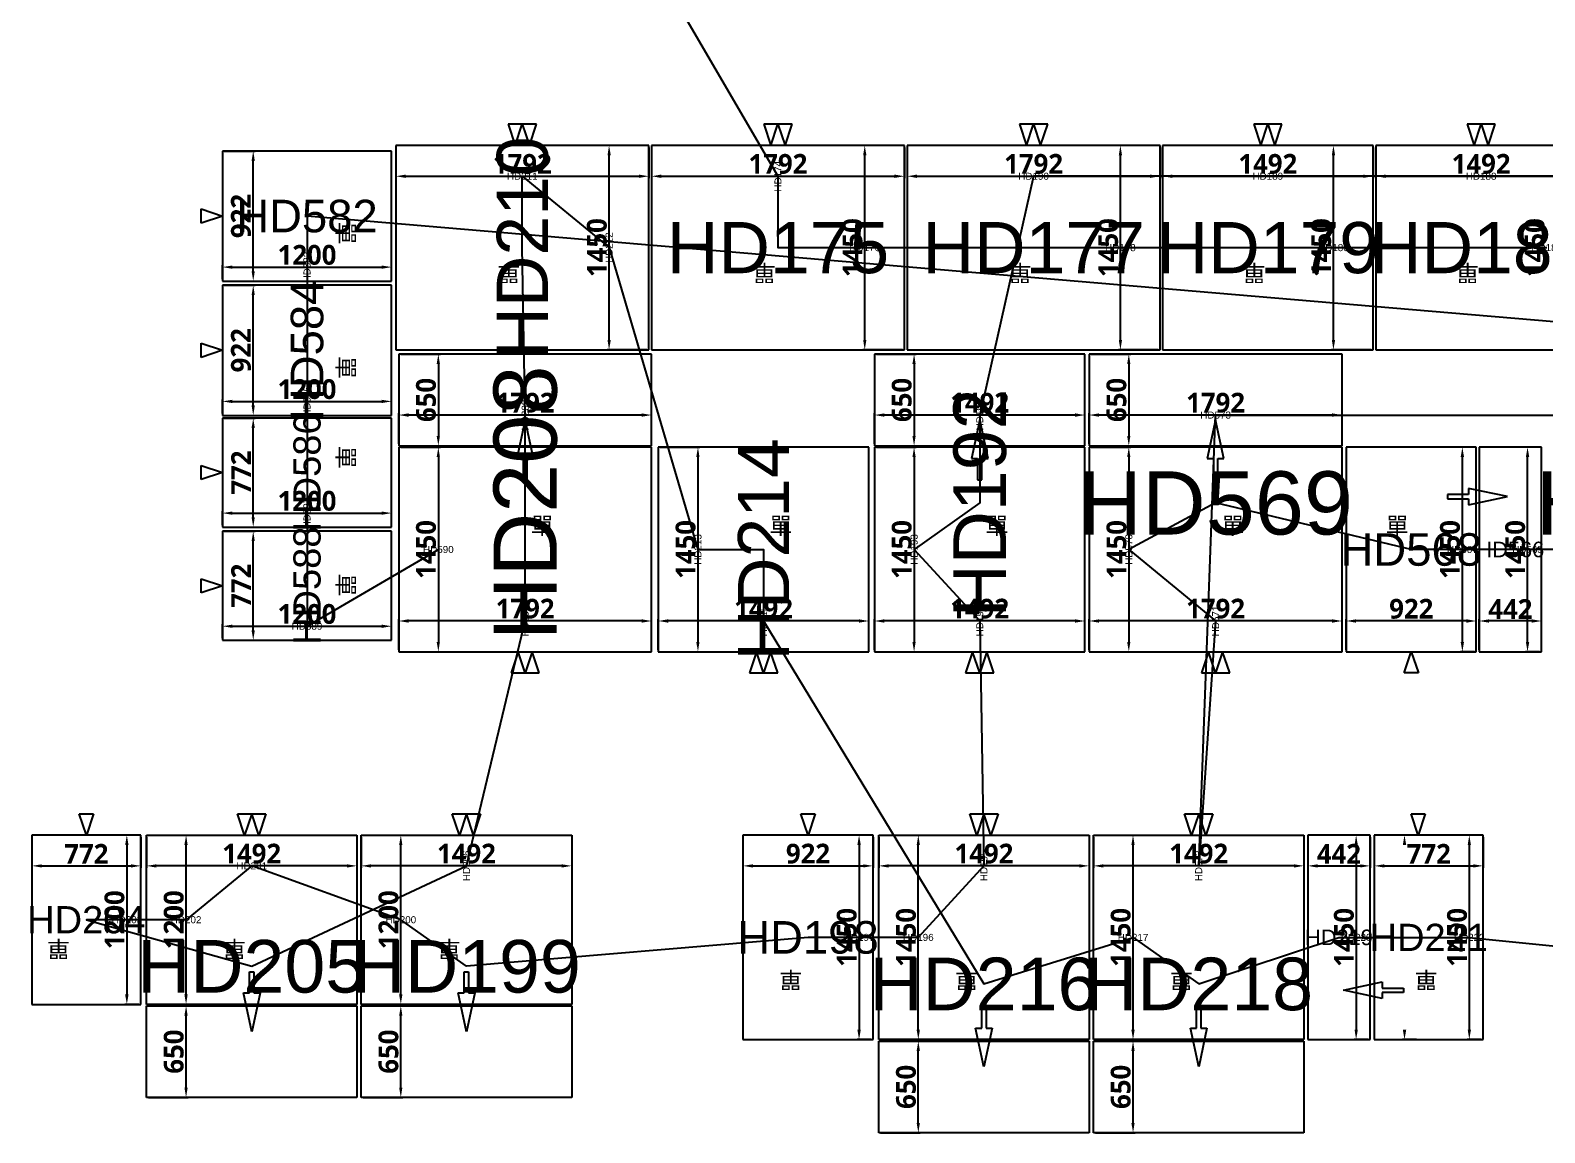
# Model space of a CAD drawing. Header units: millimetres. Extents: x -5972 to 42157, y -1056 to 27932.
# Drawn here: x -5972 to 4762, y -606 to 7210 of the extents above; entities that cross this region are included whole.
import ezdxf
from ezdxf.enums import TextEntityAlignment as Align

# ---------------------------------------------------------------- set-up
doc = ezdxf.new("R2010")
doc.units = ezdxf.units.MM
for name, color, linetype in [('PREDICTION_ROUTE', 5, 'Continuous'), ('ROUTE_TEXT', 3, 'Continuous'), ('動線', 6, 'Continuous'), ('單層倉', 5, 'Continuous'), ('文字', 7, 'Continuous'), ('標註', 252, 'Continuous')]:
    doc.layers.add(name, color=color, linetype=linetype)
doc.styles.get("Standard").update_dxf_attribs({"font": 'arial.ttf'})
doc.styles.add('新細明體', font='')
doc.styles.add('黑體', font='')
doc.styles.get('新細明體').set_extended_font_data('PMingLiU')
doc.styles.get('黑體').set_extended_font_data('Microsoft JhengHei', bold=True)

msp = doc.modelspace()

# ---------------------------------------------------------------- linework, layer by layer
at = {"layer": 'PREDICTION_ROUTE'}
for points in [[(-1627, 7812), (-673, 6175), (-673, 5669), (-58, 5669), (1139, 5669), (1754, 5669), (2799, 5669), (3264, 5669), (4311, 5669), (4776, 5669)], [(5823, 6175), (4311, 6175), (2799, 6175), (1139, 6175), (757, 4482), (757, 3859), (292, 3529), (757, 3022), (787, 1286), (322, 779), (-98, 779), (-460, 779), (-2881, 574), (-3346, 904), (-4403, 1286), (-4868, 904), (-5288, 904), (-5575, 904), (-4403, 574), (-2881, 1286), (-2465, 3022), (-2465, 3859), (-2465, 4482), (-2485, 5669), (-2485, 6175), (-1870, 5669), (-1240, 3529), (-775, 3529), (-775, 3022), (787, 449), (1844, 779), (2309, 449), (3303, 779), (3425, 779), (3940, 779), (4227, 779), (5717, 629)], [(7199, 4941), (-4011, 5893), (-4011, 5531), (-4011, 4941), (-4011, 4579), (-4011, 4074), (-4011, 3787), (-4011, 3272), (-4011, 2985), (-3080, 3529)], [(5058, 3529), (4640, 3529), (4518, 3529), (4178, 3529), (3816, 3529), (2429, 3859), (1814, 3529), (2429, 3022), (2309, 1286), (2429, 4482), (5673, 4482)]]:
    msp.add_lwpolyline(points, dxfattribs=at)
at = {"layer": '動線', "lineweight": -3}
for p, q in [((-2485, 6544), (-2585, 6544)), ((-2585, 6544), (-2535, 6394)), ((-2535, 6394), (-2485, 6544)), ((-2385, 6544), (-2485, 6544)), ((-2485, 6544), (-2435, 6394)), ((-2435, 6394), (-2385, 6544)), ((-673, 6544), (-773, 6544)), ((-773, 6544), (-723, 6394)), ((-723, 6394), (-673, 6544)), ((-573, 6544), (-673, 6544)), ((-673, 6544), (-623, 6394)), ((-623, 6394), (-573, 6544)), ((1139, 6544), (1039, 6544)), ((1039, 6544), (1089, 6394)), ((1089, 6394), (1139, 6544)), ((1239, 6544), (1139, 6544)), ((1139, 6544), (1189, 6394)), ((1189, 6394), (1239, 6544)), ((2799, 6544), (2699, 6544)), ((2699, 6544), (2749, 6394)), ((2749, 6394), (2799, 6544)), ((2899, 6544), (2799, 6544)), ((2799, 6544), (2849, 6394)), ((2849, 6394), (2899, 6544)), ((4311, 6544), (4211, 6544)), ((4211, 6544), (4261, 6394)), ((4261, 6394), (4311, 6544)), ((4411, 6544), (4311, 6544)), ((4311, 6544), (4361, 6394)), ((4361, 6394), (4411, 6544)), ((-4761, 5843), (-4761, 5943)), ((-4761, 5943), (-4611, 5893)), ((-4761, 5843), (-4761, 5943)), ((-4761, 5943), (-4611, 5893)), ((-4611, 5893), (-4761, 5843)), ((-4611, 5893), (-4761, 5843)), ((-4761, 4891), (-4761, 4991)), ((-4761, 4991), (-4611, 4941)), ((-4761, 4891), (-4761, 4991)), ((-4761, 4991), (-4611, 4941)), ((-4611, 4941), (-4761, 4891)), ((-4611, 4941), (-4761, 4891)), ((-2465, 4448), (-2524, 4173)), ((-2406, 4173), (-2465, 4448)), ((757, 4448), (698, 4173)), ((816, 4173), (757, 4448)), ((2429, 4448), (2370, 4173)), ((2488, 4173), (2429, 4448)), ((-4761, 4024), (-4761, 4124)), ((-4761, 4124), (-4611, 4074)), ((-4761, 4024), (-4761, 4124)), ((-4761, 4124), (-4611, 4074)), ((-2524, 4173), (-2480, 4173)), ((-2480, 4173), (-2480, 4023)), ((-2450, 4023), (-2450, 4173)), ((-2450, 4173), (-2406, 4173)), ((698, 4173), (742, 4173)), ((742, 4173), (742, 4023)), ((772, 4023), (772, 4173)), ((772, 4173), (816, 4173)), ((2370, 4173), (2414, 4173)), ((2414, 4173), (2414, 4023)), ((2444, 4023), (2444, 4173)), ((2444, 4173), (2488, 4173)), ((-4611, 4074), (-4761, 4024)), ((-4611, 4074), (-4761, 4024)), ((-2480, 4023), (-2450, 4023)), ((742, 4023), (772, 4023)), ((2414, 4023), (2444, 4023)), ((4222, 3919), (4072, 3919)), ((4072, 3919), (4072, 3889)), ((4072, 3889), (4222, 3889)), ((4497, 3904), (4222, 3962)), ((4222, 3962), (4222, 3919)), ((4222, 3845), (4497, 3904)), ((4222, 3889), (4222, 3845)), ((-4761, 3222), (-4761, 3322)), ((-4761, 3322), (-4611, 3272)), ((-4761, 3222), (-4761, 3322)), ((-4761, 3322), (-4611, 3272)), ((-4611, 3272), (-4761, 3222)), ((-4611, 3272), (-4761, 3222)), ((-2515, 2804), (-2565, 2654)), ((-2465, 2654), (-2515, 2804)), ((-2415, 2804), (-2465, 2654)), ((-2365, 2654), (-2415, 2804)), ((-825, 2804), (-875, 2654)), ((-775, 2654), (-825, 2804)), ((-725, 2804), (-775, 2654)), ((-675, 2654), (-725, 2804)), ((707, 2804), (657, 2654)), ((757, 2654), (707, 2804)), ((807, 2804), (757, 2654)), ((857, 2654), (807, 2804)), ((2379, 2804), (2329, 2654)), ((2429, 2654), (2379, 2804)), ((2479, 2804), (2429, 2654)), ((2529, 2654), (2479, 2804)), ((3766, 2654), (3816, 2804)), ((3766, 2654), (3816, 2804)), ((3816, 2804), (3866, 2654)), ((3816, 2804), (3866, 2654)), ((-2565, 2654), (-2465, 2654)), ((-2465, 2654), (-2365, 2654)), ((-875, 2654), (-775, 2654)), ((-775, 2654), (-675, 2654)), ((657, 2654), (757, 2654)), ((757, 2654), (857, 2654)), ((2329, 2654), (2429, 2654)), ((2429, 2654), (2529, 2654)), ((3866, 2654), (3766, 2654)), ((3866, 2654), (3766, 2654)), ((-5575, 1504), (-5625, 1654)), ((-5625, 1654), (-5525, 1654)), ((-5575, 1504), (-5625, 1654)), ((-5625, 1654), (-5525, 1654)), ((-5525, 1654), (-5575, 1504)), ((-5525, 1654), (-5575, 1504)), ((-4453, 1504), (-4503, 1654)), ((-4503, 1654), (-4403, 1654)), ((-4403, 1654), (-4453, 1504)), ((-4353, 1504), (-4403, 1654)), ((-4403, 1654), (-4303, 1654)), ((-4303, 1654), (-4353, 1504)), ((-2931, 1504), (-2981, 1654)), ((-2981, 1654), (-2881, 1654)), ((-2881, 1654), (-2931, 1504)), ((-2831, 1504), (-2881, 1654)), ((-2881, 1654), (-2781, 1654)), ((-2781, 1654), (-2831, 1504)), ((-460, 1504), (-510, 1654)), ((-510, 1654), (-410, 1654)), ((-460, 1504), (-510, 1654)), ((-510, 1654), (-410, 1654)), ((-410, 1654), (-460, 1504)), ((-410, 1654), (-460, 1504)), ((737, 1504), (687, 1654)), ((687, 1654), (787, 1654)), ((787, 1654), (737, 1504)), ((837, 1504), (787, 1654)), ((787, 1654), (887, 1654)), ((887, 1654), (837, 1504)), ((2259, 1504), (2209, 1654)), ((2209, 1654), (2309, 1654)), ((2309, 1654), (2259, 1504)), ((2359, 1504), (2309, 1654)), ((2309, 1654), (2409, 1654)), ((2409, 1654), (2359, 1504)), ((3865, 1504), (3815, 1654)), ((3815, 1654), (3915, 1654)), ((3865, 1504), (3815, 1654)), ((3815, 1654), (3915, 1654)), ((3915, 1654), (3865, 1504)), ((3915, 1654), (3865, 1504)), ((-4418, 385), (-4418, 535)), ((-4418, 535), (-4388, 535)), ((-4388, 535), (-4388, 385)), ((-2896, 385), (-2896, 535)), ((-2896, 535), (-2866, 535)), ((-2866, 535), (-2866, 385)), ((3335, 404), (3610, 463)), ((3610, 463), (3610, 419)), ((-4403, 110), (-4462, 385)), ((-4462, 385), (-4418, 385)), ((-4344, 385), (-4403, 110)), ((-4388, 385), (-4344, 385)), ((-2881, 110), (-2940, 385)), ((-2940, 385), (-2896, 385)), ((-2822, 385), (-2881, 110)), ((-2866, 385), (-2822, 385)), ((3610, 345), (3335, 404)), ((3610, 419), (3760, 419)), ((3760, 389), (3610, 389)), ((3610, 389), (3610, 345)), ((3760, 419), (3760, 389)), ((772, 135), (772, 285)), ((772, 285), (802, 285)), ((802, 285), (802, 135)), ((2294, 135), (2294, 285)), ((2294, 285), (2324, 285)), ((2324, 285), (2324, 135)), ((787, -140), (728, 135)), ((728, 135), (772, 135)), ((846, 135), (787, -140)), ((802, 135), (846, 135)), ((2309, -140), (2250, 135)), ((2250, 135), (2294, 135)), ((2368, 135), (2309, -140)), ((2324, 135), (2368, 135))]:
    msp.add_line(p, q, dxfattribs=at)
at = {"layer": '單層倉'}
for p, q in [((-4611, 6354), (-4611, 5432)), ((-3411, 6354), (-4611, 6354)), ((-3411, 5432), (-3411, 6354)), ((-1589, 6394), (-3381, 6394)), ((-3381, 6394), (-3381, 4944)), ((-1589, 4944), (-1589, 6394)), ((223, 6394), (-1569, 6394)), ((-1569, 6394), (-1569, 4944)), ((223, 4944), (223, 6394)), ((2035, 6394), (243, 6394)), ((243, 6394), (243, 4944)), ((2035, 4944), (2035, 6394)), ((3545, 6394), (2053, 6394)), ((2053, 6394), (2053, 4944)), ((3545, 4944), (3545, 6394)), ((5057, 6394), (3565, 6394)), ((3565, 6394), (3565, 4944)), ((-4611, 5432), (-3411, 5432)), ((-4611, 5402), (-4611, 4480)), ((-3411, 5402), (-4611, 5402)), ((-3411, 4480), (-3411, 5402)), ((-3381, 4944), (-1589, 4944)), ((-1569, 4944), (223, 4944)), ((243, 4944), (2035, 4944)), ((2053, 4944), (3545, 4944)), ((3565, 4944), (5057, 4944)), ((-1569, 4914), (-3361, 4914)), ((-3361, 4914), (-3361, 4264)), ((-1569, 4264), (-1569, 4914)), ((1503, 4914), (11, 4914)), ((11, 4914), (11, 4264)), ((1503, 4264), (1503, 4914)), ((3325, 4914), (1533, 4914)), ((1533, 4914), (1533, 4264)), ((3325, 4264), (3325, 4914)), ((-4611, 4480), (-3411, 4480)), ((-4611, 4460), (-4611, 3688)), ((-3411, 4460), (-4611, 4460)), ((-3411, 3688), (-3411, 4460)), ((-3361, 4264), (-1569, 4264)), ((-1569, 4254), (-3361, 4254)), ((-3361, 4254), (-3361, 2804)), ((-1569, 2804), (-1569, 4254)), ((-29, 4254), (-1521, 4254)), ((-1521, 4254), (-1521, 2804)), ((-29, 2804), (-29, 4254)), ((11, 4264), (1503, 4264)), ((1503, 4254), (11, 4254)), ((11, 4254), (11, 2804)), ((1503, 2804), (1503, 4254)), ((1533, 4264), (3325, 4264)), ((3325, 4254), (1533, 4254)), ((1533, 4254), (1533, 2804)), ((3325, 2804), (3325, 4254)), ((4277, 4254), (3355, 4254)), ((3355, 4254), (3355, 2804)), ((4277, 2804), (4277, 4254)), ((4739, 4254), (4297, 4254)), ((4297, 4254), (4297, 2804)), ((4739, 2804), (4739, 4254)), ((-4611, 3688), (-3411, 3688)), ((-4611, 3658), (-4611, 2886)), ((-3411, 3658), (-4611, 3658)), ((-3411, 2886), (-3411, 3658)), ((-4611, 2886), (-3411, 2886)), ((-3361, 2804), (-1569, 2804)), ((-1521, 2804), (-29, 2804)), ((11, 2804), (1503, 2804)), ((1533, 2804), (3325, 2804)), ((3355, 2804), (4277, 2804)), ((4297, 2804), (4739, 2804)), ((-5189, 1504), (-5961, 1504)), ((-5961, 1504), (-5961, 304)), ((-5189, 304), (-5189, 1504)), ((-5149, 1504), (-3657, 1504)), ((-5149, 304), (-5149, 1504)), ((-3657, 1504), (-3657, 304)), ((-3627, 1504), (-2135, 1504)), ((-3627, 304), (-3627, 1504)), ((-2135, 1504), (-2135, 304)), ((1, 1504), (-921, 1504)), ((-921, 1504), (-921, 54)), ((1, 54), (1, 1504)), ((41, 1504), (1533, 1504)), ((41, 54), (41, 1504)), ((1533, 1504), (1533, 54)), ((1563, 1504), (3055, 1504)), ((1563, 54), (1563, 1504)), ((3055, 1504), (3055, 54)), ((3524, 1504), (3082, 1504)), ((3082, 1504), (3082, 54)), ((3524, 54), (3524, 1504)), ((4326, 1504), (3554, 1504)), ((3554, 1504), (3554, 54)), ((4326, 54), (4326, 1504)), ((-5961, 304), (-5189, 304)), ((-3657, 304), (-5149, 304)), ((-5149, 294), (-3657, 294)), ((-5149, -356), (-5149, 294)), ((-3657, 294), (-3657, -356)), ((-2135, 304), (-3627, 304)), ((-3627, 294), (-2135, 294)), ((-3627, -356), (-3627, 294)), ((-2135, 294), (-2135, -356)), ((-921, 54), (1, 54)), ((1533, 54), (41, 54)), ((41, 44), (1533, 44)), ((41, -606), (41, 44)), ((1533, 44), (1533, -606)), ((3055, 54), (1563, 54)), ((1563, 44), (3055, 44)), ((1563, -606), (1563, 44)), ((3055, 44), (3055, -606)), ((3082, 54), (3524, 54)), ((3554, 54), (4326, 54)), ((-3657, -356), (-5149, -356)), ((-2135, -356), (-3627, -356)), ((1533, -606), (41, -606)), ((3055, -606), (1563, -606))]:
    msp.add_line(p, q, dxfattribs=at)
at = {"layer": '標註', "color": 251}
for p, q in [((-4597, 6354), (-4378, 6354)), ((-4597, 6354), (-4378, 6354)), ((-3381, 6380), (-3381, 6161)), ((-1603, 6394), (-1884, 6394)), ((-1589, 6380), (-1589, 6161)), ((-1569, 6380), (-1569, 6161)), ((209, 6394), (-72, 6394)), ((223, 6380), (223, 6161)), ((243, 6380), (243, 6161)), ((2021, 6394), (1740, 6394)), ((2035, 6380), (2035, 6161)), ((2053, 6380), (2053, 6161)), ((3531, 6394), (3250, 6394)), ((3545, 6380), (3545, 6161)), ((3565, 6380), (3565, 6161)), ((-4392, 5502), (-4392, 6284)), ((-4392, 5502), (-4392, 6284)), ((-1870, 5014), (-1870, 6324)), ((-58, 5014), (-58, 6324)), ((1754, 5014), (1754, 6324)), ((3264, 5014), (3264, 6324)), ((-3311, 6175), (-1659, 6175)), ((-1499, 6175), (153, 6175)), ((313, 6175), (1965, 6175)), ((2123, 6175), (3475, 6175)), ((3635, 6175), (4987, 6175)), ((-4611, 5446), (-4611, 5545)), ((-4541, 5531), (-3481, 5531)), ((-3411, 5446), (-3411, 5545)), ((-4597, 5432), (-4378, 5432)), ((-4597, 5432), (-4378, 5432)), ((-4597, 5402), (-4378, 5402)), ((-4597, 5402), (-4378, 5402)), ((-4392, 4550), (-4392, 5332)), ((-4392, 4550), (-4392, 5332)), ((-1603, 4944), (-1884, 4944)), ((209, 4944), (-72, 4944)), ((2021, 4944), (1740, 4944)), ((3531, 4944), (3250, 4944)), ((-3347, 4914), (-3066, 4914)), ((-3080, 4844), (-3080, 4334)), ((25, 4914), (306, 4914)), ((292, 4844), (292, 4334)), ((1547, 4914), (1828, 4914)), ((1814, 4844), (1814, 4334)), ((-4611, 4494), (-4611, 4593)), ((-4541, 4579), (-3481, 4579)), ((-3411, 4494), (-3411, 4593)), ((-4597, 4480), (-4378, 4480)), ((-4597, 4480), (-4378, 4480)), ((-4597, 4460), (-4378, 4460)), ((-4597, 4460), (-4378, 4460)), ((-3361, 4278), (-3361, 4496)), ((-1639, 4482), (-3291, 4482)), ((-1569, 4278), (-1569, 4496)), ((11, 4278), (11, 4496)), ((1433, 4482), (81, 4482)), ((1503, 4278), (1503, 4496)), ((1533, 4278), (1533, 4496)), ((3255, 4482), (1603, 4482)), ((3325, 4278), (3325, 4496)), ((-4392, 3758), (-4392, 4390)), ((-4392, 3758), (-4392, 4390)), ((-3347, 4264), (-3066, 4264)), ((-3347, 4254), (-3066, 4254)), ((-1507, 4254), (-1226, 4254)), ((25, 4264), (306, 4264)), ((25, 4254), (306, 4254)), ((1547, 4264), (1828, 4264)), ((1547, 4254), (1828, 4254)), ((4263, 4254), (4164, 4254)), ((4725, 4254), (4626, 4254)), ((-3080, 4184), (-3080, 2874)), ((-1240, 4184), (-1240, 2874)), ((292, 4184), (292, 2874)), ((1814, 4184), (1814, 2874)), ((4178, 2874), (4178, 4184)), ((4640, 2874), (4640, 4184)), ((-4611, 3702), (-4611, 3801)), ((-4541, 3787), (-3481, 3787)), ((-3411, 3702), (-3411, 3801)), ((-4597, 3688), (-4378, 3688)), ((-4597, 3688), (-4378, 3688)), ((-4597, 3658), (-4378, 3658)), ((-4597, 3658), (-4378, 3658)), ((-4392, 2956), (-4392, 3588)), ((-4392, 2956), (-4392, 3588)), ((-3361, 2818), (-3361, 3036)), ((-1639, 3022), (-3291, 3022)), ((-1569, 2818), (-1569, 3036)), ((-1521, 2818), (-1521, 3036)), ((-99, 3022), (-1451, 3022)), ((-29, 2818), (-29, 3036)), ((11, 2818), (11, 3036)), ((1433, 3022), (81, 3022)), ((1503, 2818), (1503, 3036)), ((1533, 2818), (1533, 3036)), ((3255, 3022), (1603, 3022)), ((3325, 2818), (3325, 3036)), ((3355, 2818), (3355, 3036)), ((3355, 2818), (3355, 3036)), ((4207, 3022), (3425, 3022)), ((4207, 3022), (3425, 3022)), ((4277, 2818), (4277, 3036)), ((4277, 2818), (4277, 3036)), ((4297, 2818), (4297, 3036)), ((4297, 2818), (4297, 3036)), ((4669, 3022), (4367, 3022)), ((4669, 3022), (4367, 3022)), ((4739, 2818), (4739, 3036)), ((4739, 2818), (4739, 3036)), ((-4611, 2900), (-4611, 2999)), ((-4541, 2985), (-3481, 2985)), ((-3411, 2900), (-3411, 2999)), ((-4597, 2886), (-4378, 2886)), ((-4597, 2886), (-4378, 2886)), ((-3347, 2804), (-3066, 2804)), ((-1507, 2804), (-1226, 2804)), ((25, 2804), (306, 2804)), ((1547, 2804), (1828, 2804)), ((4263, 2804), (4164, 2804)), ((4725, 2804), (4626, 2804)), ((-5203, 1504), (-5302, 1504)), ((-5203, 1504), (-5302, 1504)), ((-5135, 1504), (-4854, 1504)), ((-3613, 1504), (-3332, 1504)), ((-13, 1504), (-112, 1504)), ((-13, 1504), (-112, 1504)), ((55, 1504), (336, 1504)), ((1577, 1504), (1858, 1504)), ((3510, 1504), (3411, 1504)), ((3853, 1504), (3754, 1504)), ((4312, 1504), (4213, 1504)), ((4312, 1504), (4213, 1504)), ((-5961, 1490), (-5961, 1272)), ((-5961, 1490), (-5961, 1272)), ((-5288, 1434), (-5288, 374)), ((-5288, 1434), (-5288, 374)), ((-5189, 1490), (-5189, 1272)), ((-5189, 1490), (-5189, 1272)), ((-5149, 1490), (-5149, 1272)), ((-4868, 374), (-4868, 1434)), ((-3657, 1490), (-3657, 1272)), ((-3627, 1490), (-3627, 1272)), ((-3346, 374), (-3346, 1434)), ((-2135, 1490), (-2135, 1272)), ((-921, 1490), (-921, 1272)), ((-921, 1490), (-921, 1272)), ((-98, 1434), (-98, 124)), ((-98, 1434), (-98, 124)), ((1, 1490), (1, 1272)), ((1, 1490), (1, 1272)), ((41, 1490), (41, 1272)), ((322, 124), (322, 1434)), ((1533, 1490), (1533, 1272)), ((1563, 1490), (1563, 1272)), ((1844, 124), (1844, 1434)), ((3055, 1490), (3055, 1272)), ((3082, 1490), (3082, 1272)), ((3082, 1490), (3082, 1272)), ((3425, 1434), (3425, 124)), ((3524, 1490), (3524, 1272)), ((3524, 1490), (3524, 1272)), ((3554, 1490), (3554, 1272)), ((3554, 1490), (3554, 1272)), ((4227, 1434), (4227, 124)), ((4227, 1434), (4227, 124)), ((4326, 1490), (4326, 1272)), ((4326, 1490), (4326, 1272)), ((-5891, 1286), (-5259, 1286)), ((-5891, 1286), (-5259, 1286)), ((-3727, 1286), (-5079, 1286)), ((-2205, 1286), (-3557, 1286)), ((-851, 1286), (-69, 1286)), ((-851, 1286), (-69, 1286)), ((1463, 1286), (111, 1286)), ((2985, 1286), (1633, 1286)), ((3152, 1286), (3454, 1286)), ((3152, 1286), (3454, 1286)), ((3624, 1286), (4256, 1286)), ((3624, 1286), (4256, 1286)), ((-5203, 304), (-5302, 304)), ((-5203, 304), (-5302, 304)), ((-5135, 304), (-4854, 304)), ((-5135, 294), (-4854, 294)), ((-4868, -286), (-4868, 224)), ((-3613, 304), (-3332, 304)), ((-3613, 294), (-3332, 294)), ((-3346, -286), (-3346, 224)), ((-13, 54), (-112, 54)), ((-13, 54), (-112, 54)), ((55, 54), (336, 54)), ((55, 44), (336, 44)), ((1577, 54), (1858, 54)), ((1577, 44), (1858, 44)), ((3510, 54), (3411, 54)), ((3853, 54), (3754, 54)), ((4312, 54), (4213, 54)), ((4312, 54), (4213, 54)), ((322, -536), (322, -26)), ((1844, -536), (1844, -26)), ((-5135, -356), (-4854, -356)), ((-3613, -356), (-3332, -356)), ((55, -606), (336, -606)), ((1577, -606), (1858, -606))]:
    msp.add_line(p, q, dxfattribs=at)
for points in [[(-4404, 6284), (-4381, 6284), (-4392, 6354)], [(-4404, 6284), (-4381, 6284), (-4392, 6354)], [(-1881, 6324), (-1858, 6324), (-1870, 6394)], [(-69, 6324), (-46, 6324), (-58, 6394)], [(1743, 6324), (1766, 6324), (1754, 6394)], [(3253, 6324), (3276, 6324), (3264, 6394)], [(-3311, 6187), (-3311, 6163), (-3381, 6175)], [(-1659, 6187), (-1659, 6163), (-1589, 6175)], [(-1499, 6187), (-1499, 6163), (-1569, 6175)], [(153, 6187), (153, 6163), (223, 6175)], [(313, 6187), (313, 6163), (243, 6175)], [(1965, 6187), (1965, 6163), (2035, 6175)], [(2123, 6187), (2123, 6163), (2053, 6175)], [(3475, 6187), (3475, 6163), (3545, 6175)], [(3635, 6187), (3635, 6163), (3565, 6175)], [(-4541, 5542), (-4541, 5519), (-4611, 5531)], [(-4404, 5502), (-4381, 5502), (-4392, 5432)], [(-4404, 5502), (-4381, 5502), (-4392, 5432)], [(-3481, 5542), (-3481, 5519), (-3411, 5531)], [(-4404, 5332), (-4381, 5332), (-4392, 5402)], [(-4404, 5332), (-4381, 5332), (-4392, 5402)], [(-1881, 5014), (-1858, 5014), (-1870, 4944)], [(-69, 5014), (-46, 5014), (-58, 4944)], [(1743, 5014), (1766, 5014), (1754, 4944)], [(3253, 5014), (3276, 5014), (3264, 4944)], [(-3092, 4844), (-3069, 4844), (-3080, 4914)], [(280, 4844), (303, 4844), (292, 4914)], [(1802, 4844), (1825, 4844), (1814, 4914)], [(-4541, 4590), (-4541, 4567), (-4611, 4579)], [(-4404, 4550), (-4381, 4550), (-4392, 4480)], [(-4404, 4550), (-4381, 4550), (-4392, 4480)], [(-3481, 4590), (-3481, 4567), (-3411, 4579)], [(-4404, 4390), (-4381, 4390), (-4392, 4460)], [(-4404, 4390), (-4381, 4390), (-4392, 4460)], [(-3291, 4494), (-3291, 4470), (-3361, 4482)], [(-1639, 4494), (-1639, 4470), (-1569, 4482)], [(81, 4494), (81, 4470), (11, 4482)], [(1433, 4494), (1433, 4470), (1503, 4482)], [(1603, 4494), (1603, 4470), (1533, 4482)], [(3255, 4494), (3255, 4470), (3325, 4482)], [(-3092, 4334), (-3069, 4334), (-3080, 4264)], [(280, 4334), (303, 4334), (292, 4264)], [(1802, 4334), (1825, 4334), (1814, 4264)], [(-3092, 4184), (-3069, 4184), (-3080, 4254)], [(-1252, 4184), (-1229, 4184), (-1240, 4254)], [(280, 4184), (303, 4184), (292, 4254)], [(1802, 4184), (1825, 4184), (1814, 4254)], [(4166, 4184), (4190, 4184), (4178, 4254)], [(4628, 4184), (4652, 4184), (4640, 4254)], [(-4541, 3798), (-4541, 3775), (-4611, 3787)], [(-4404, 3758), (-4381, 3758), (-4392, 3688)], [(-4404, 3758), (-4381, 3758), (-4392, 3688)], [(-3481, 3798), (-3481, 3775), (-3411, 3787)], [(-4404, 3588), (-4381, 3588), (-4392, 3658)], [(-4404, 3588), (-4381, 3588), (-4392, 3658)], [(-3291, 3034), (-3291, 3010), (-3361, 3022)], [(-1639, 3034), (-1639, 3010), (-1569, 3022)], [(-1451, 3034), (-1451, 3010), (-1521, 3022)], [(-99, 3034), (-99, 3010), (-29, 3022)], [(81, 3034), (81, 3010), (11, 3022)], [(1433, 3034), (1433, 3010), (1503, 3022)], [(1603, 3034), (1603, 3010), (1533, 3022)], [(3255, 3034), (3255, 3010), (3325, 3022)], [(3425, 3034), (3425, 3010), (3355, 3022)], [(3425, 3034), (3425, 3010), (3355, 3022)], [(4207, 3034), (4207, 3010), (4277, 3022)], [(4207, 3034), (4207, 3010), (4277, 3022)], [(4367, 3034), (4367, 3010), (4297, 3022)], [(4367, 3034), (4367, 3010), (4297, 3022)], [(4669, 3034), (4669, 3010), (4739, 3022)], [(4669, 3034), (4669, 3010), (4739, 3022)], [(-4541, 2996), (-4541, 2973), (-4611, 2985)], [(-4404, 2956), (-4381, 2956), (-4392, 2886)], [(-4404, 2956), (-4381, 2956), (-4392, 2886)], [(-3481, 2996), (-3481, 2973), (-3411, 2985)], [(-3092, 2874), (-3069, 2874), (-3080, 2804)], [(-1252, 2874), (-1229, 2874), (-1240, 2804)], [(280, 2874), (303, 2874), (292, 2804)], [(1802, 2874), (1825, 2874), (1814, 2804)], [(4166, 2874), (4190, 2874), (4178, 2804)], [(4628, 2874), (4652, 2874), (4640, 2804)], [(-5300, 1434), (-5276, 1434), (-5288, 1504)], [(-5300, 1434), (-5276, 1434), (-5288, 1504)], [(-4880, 1434), (-4857, 1434), (-4868, 1504)], [(-3358, 1434), (-3335, 1434), (-3346, 1504)], [(-110, 1434), (-86, 1434), (-98, 1504)], [(-110, 1434), (-86, 1434), (-98, 1504)], [(310, 1434), (333, 1434), (322, 1504)], [(1832, 1434), (1855, 1434), (1844, 1504)], [(3414, 1434), (3437, 1434), (3425, 1504)], [(3756, 1434), (3780, 1434), (3768, 1504)], [(4216, 1434), (4239, 1434), (4227, 1504)], [(4216, 1434), (4239, 1434), (4227, 1504)], [(-5891, 1297), (-5891, 1274), (-5961, 1286)], [(-5891, 1297), (-5891, 1274), (-5961, 1286)], [(-5259, 1297), (-5259, 1274), (-5189, 1286)], [(-5259, 1297), (-5259, 1274), (-5189, 1286)], [(-5079, 1297), (-5079, 1274), (-5149, 1286)], [(-3727, 1297), (-3727, 1274), (-3657, 1286)], [(-3557, 1297), (-3557, 1274), (-3627, 1286)], [(-2205, 1297), (-2205, 1274), (-2135, 1286)], [(-851, 1297), (-851, 1274), (-921, 1286)], [(-851, 1297), (-851, 1274), (-921, 1286)], [(-69, 1297), (-69, 1274), (1, 1286)], [(-69, 1297), (-69, 1274), (1, 1286)], [(111, 1297), (111, 1274), (41, 1286)], [(1463, 1297), (1463, 1274), (1533, 1286)], [(1633, 1297), (1633, 1274), (1563, 1286)], [(2985, 1297), (2985, 1274), (3055, 1286)], [(3152, 1297), (3152, 1274), (3082, 1286)], [(3152, 1297), (3152, 1274), (3082, 1286)], [(3454, 1297), (3454, 1274), (3524, 1286)], [(3454, 1297), (3454, 1274), (3524, 1286)], [(3624, 1297), (3624, 1274), (3554, 1286)], [(3624, 1297), (3624, 1274), (3554, 1286)], [(4256, 1297), (4256, 1274), (4326, 1286)], [(4256, 1297), (4256, 1274), (4326, 1286)], [(-5300, 374), (-5276, 374), (-5288, 304)], [(-5300, 374), (-5276, 374), (-5288, 304)], [(-4880, 374), (-4857, 374), (-4868, 304)], [(-3358, 374), (-3335, 374), (-3346, 304)], [(-4880, 224), (-4857, 224), (-4868, 294)], [(-3358, 224), (-3335, 224), (-3346, 294)], [(-110, 124), (-86, 124), (-98, 54)], [(-110, 124), (-86, 124), (-98, 54)], [(310, 124), (333, 124), (322, 54)], [(1832, 124), (1855, 124), (1844, 54)], [(3414, 124), (3437, 124), (3425, 54)], [(3756, 124), (3780, 124), (3768, 54)], [(4216, 124), (4239, 124), (4227, 54)], [(4216, 124), (4239, 124), (4227, 54)], [(310, -26), (333, -26), (322, 44)], [(1832, -26), (1855, -26), (1844, 44)], [(-4880, -286), (-4857, -286), (-4868, -356)], [(-3358, -286), (-3335, -286), (-3346, -356)], [(310, -536), (333, -536), (322, -606)], [(1832, -536), (1855, -536), (1844, -606)]]:
    msp.add_solid(points, dxfattribs=at)

# ---------------------------------------------------------------- texts
at = {"layer": 'ROUTE_TEXT'}
for s, height, p in [('HD210', 362.5, (-2485, 5669)), ('HD174', 50, (-673, 6175)), ('HD212', 50, (-1870, 5669)), ('HD583', 50, (-4011, 5531)), ('HD584', 230.5, (-4011, 4941)), ('HD208', 448, (-2465, 3859)), ('HD585', 50, (-4011, 4579)), ('HD192', 373, (757, 3859)), ('HD209', 50, (-2465, 4482)), ('HD191', 50, (757, 4482)), ('HD586', 193, (-4011, 4074)), ('HD214', 362.5, (-775, 3529)), ('HD587', 50, (-4011, 3787)), ('HD588', 193, (-4011, 3272)), ('HD213', 50, (-1240, 3529)), ('HD193', 50, (292, 3529)), ('HD570', 50, (1814, 3529)), ('HD207', 50, (-2465, 3022)), ('HD215', 50, (-775, 3022)), ('HD194', 50, (757, 3022)), ('HD571', 50, (2429, 3022)), ('HD206', 50, (-2881, 1286)), ('HD195', 50, (787, 1286)), ('HD572', 50, (2309, 1286))]:
    msp.add_text(s, height=height, rotation=90, dxfattribs=at).set_placement(p, align=Align.MIDDLE_CENTER)
for s, height, p in [('HD211', 50, (-2485, 6175)), ('HD190', 50, (1139, 6175)), ('HD189', 50, (2799, 6175)), ('HD188', 50, (4311, 6175)), ('HD582', 230.5, (-4011, 5893)), ('HD175', 362.5, (-673, 5669)), ('HD177', 362.5, (1139, 5669)), ('HD179', 362.5, (2799, 5669)), ('HD181', 362.5, (4311, 5669)), ('HD176', 50, (-58, 5669)), ('HD178', 50, (1754, 5669)), ('HD180', 50, (3264, 5669)), ('HD182', 50, (4776, 5669)), ('HD573', 50, (2429, 4482)), ('HD569', 448, (2429, 3859)), ('HD575', 448, (5673, 3859)), ('HD590', 50, (-3080, 3529)), ('HD568', 230.5, (3816, 3529)), ('HD567', 50, (4178, 3529)), ('HD566', 110.5, (4518, 3529)), ('HD565', 50, (4640, 3529)), ('HD589', 50, (-4011, 2985)), ('HD201', 50, (-4403, 1286)), ('HD204', 193, (-5575, 904)), ('HD203', 50, (-5288, 904)), ('HD202', 50, (-4868, 904)), ('HD200', 50, (-3346, 904)), ('HD198', 230.5, (-460, 779)), ('HD221', 193, (3940, 779)), ('HD205', 373, (-4403, 574)), ('HD199', 373, (-2881, 574)), ('HD197', 50, (-98, 779)), ('HD196', 50, (322, 779)), ('HD217', 50, (1844, 779)), ('HD219', 110.5, (3303, 779)), ('HD220', 50, (3425, 779)), ('HD222', 50, (4227, 779)), ('HD216', 373, (787, 449)), ('HD218', 373, (2309, 449))]:
    msp.add_text(s, height=height, dxfattribs=at).set_placement(p, align=Align.MIDDLE_CENTER)
at = {"layer": '文字', "color": 3, "style": '新細明體'}
for rotation, p in [(270, (-3796, 5853)), (180, (-2499, 5549)), (180, (-687, 5549)), (180, (1125, 5549)), (180, (2785, 5549)), (180, (4297, 5549)), (270, (-3796, 4901)), (270, (-3796, 4264)), (360, (-2425, 3637)), (360, (-735, 3637)), (360, (797, 3637)), (360, (2469, 3637)), (360, (3634, 3637)), (270, (-3796, 3359)), (180, (-5690, 757)), (180, (-4443, 757)), (180, (-2921, 757)), (180, (-500, 538)), (180, (747, 538)), (180, (2269, 538)), (180, (4004, 538))]:
    msp.add_text('單', height=120, rotation=rotation, dxfattribs=at).set_placement(p)
at = {"layer": '標註', "color": 2, "char_height": 140, "attachment_point": 5, "style": '黑體'}
for s, insert in [('1792', (-2485, 6262)), ('1792', (-673, 6262)), ('1792', (1139, 6262)), ('1492', (2799, 6262)), ('1492', (4311, 6262)), ('1792', (-2465, 3109)), ('1492', (-775, 3109)), ('1492', (757, 3109)), ('1792', (2429, 3109)), ('922', (3816, 3108)), ('922', (3816, 3108)), ('442', (4518, 3107)), ('442', (4518, 3107)), ('772', (-5575, 1371)), ('772', (-5575, 1371)), ('1492', (-4403, 1372)), ('1492', (-2881, 1372)), ('922', (-460, 1372)), ('922', (-460, 1372)), ('1492', (787, 1372)), ('1492', (2309, 1372)), ('442', (3303, 1371)), ('442', (3303, 1371)), ('772', (3940, 1371)), ('772', (3940, 1371))]:
    msp.add_mtext(s, dxfattribs=dict(at, insert=insert))
at = {"layer": '標註', "color": 2, "char_height": 140, "attachment_point": 5, "rotation": 90, "style": '黑體'}
for s, insert in [('922', (-4479, 5893)), ('922', (-4479, 5893)), ('922', (-4479, 4941)), ('922', (-4479, 4941)), ('772', (-4478, 4074)), ('772', (-4478, 4074)), ('772', (-4478, 3272)), ('772', (-4478, 3272))]:
    msp.add_mtext(s, dxfattribs=dict(at, insert=insert))
at = {"layer": '標註', "color": 251, "char_height": 140, "attachment_point": 5, "rotation": 90, "style": '黑體'}
for s, insert in [('1450', (-1956, 5669)), ('1450', (-144, 5669)), ('1450', (1668, 5669)), ('1450', (3178, 5669)), ('1450', (4690, 5669)), ('650', (-3167, 4589)), ('650', (205, 4589)), ('650', (1727, 4589)), ('1450', (-3167, 3529)), ('1450', (-1327, 3529)), ('1450', (205, 3529)), ('1450', (1727, 3529)), ('1450', (4091, 3529)), ('1450', (4553, 3529)), ('1200', (-5375, 904)), ('1200', (-5375, 904)), ('1200', (-4955, 904)), ('1200', (-3433, 904)), ('1450', (-185, 779)), ('1450', (-185, 779)), ('1450', (235, 779)), ('1450', (1757, 779)), ('1450', (3339, 779)), ('1450', (4141, 779)), ('1450', (4141, 779)), ('650', (-4955, -31)), ('650', (-3433, -31)), ('650', (235, -281)), ('650', (1757, -281))]:
    msp.add_mtext(s, dxfattribs=dict(at, insert=insert))
at = {"layer": '標註', "color": 251, "char_height": 140, "attachment_point": 5, "style": '黑體'}
for s, insert in [('1200', (-4011, 5617)), ('1200', (-4011, 4665)), ('1792', (-2465, 4569)), ('1492', (757, 4569)), ('1792', (2429, 4569)), ('1200', (-4011, 3873)), ('1200', (-4011, 3071))]:
    msp.add_mtext(s, dxfattribs=dict(at, insert=insert))

doc.saveas('drawing.dxf')
